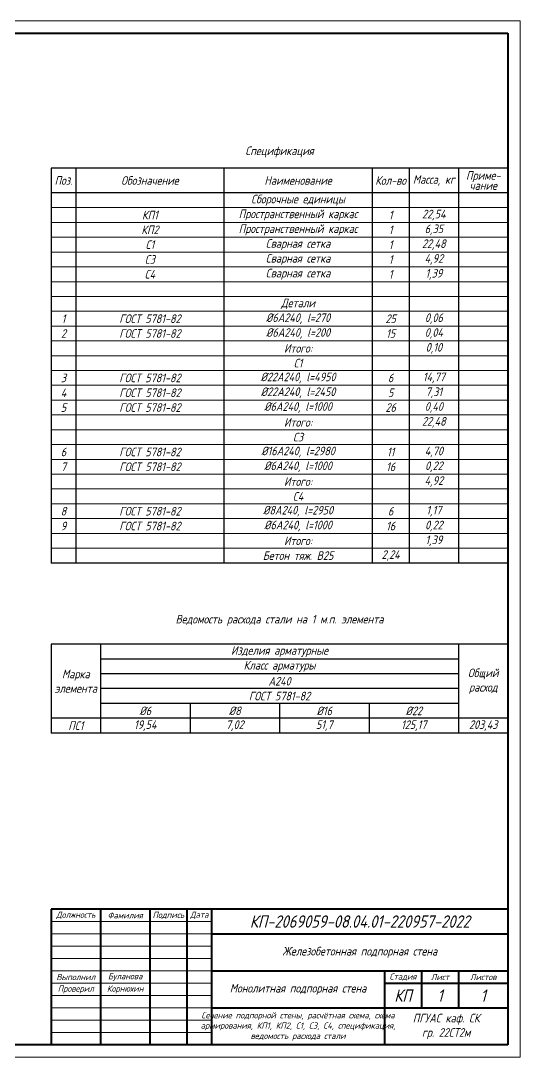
# Model space of a CAD drawing. Header units: millimetres. Extents: x -1004 to 900128, y -352756 to 107728.
# Drawn here: x 454950 to 475180, y -105533 to -63533 of the extents above; entities that cross this region are included whole.
import ezdxf

# ---------------------------------------------------------------- set-up
doc = ezdxf.new("R2010")
doc.units = ezdxf.units.MM
for name, color, linetype, lineweight in [('basic', 95, 'Continuous', 30), ('frame', 173, 'Continuous', 40), ('text', 13, 'Continuous', 20), ('thin', 153, 'Continuous', 18)]:
    doc.layers.add(name, color=color, linetype=linetype, lineweight=lineweight)
doc.styles.add('Structures', font='isocpeur.ttf', dxfattribs={"width": 0.85, "oblique": 15})
doc.styles.add('structures 2.5', font='isocpeur.ttf', dxfattribs={"width": 0.85, "oblique": 15, "height": 2.5})

msp = doc.modelspace()

# ---------------------------------------------------------------- linework, layer by layer
at = {"layer": 'basic'}
for p, q in [((474680.279, -69506.498), (456180.279, -69506.498)), ((456180.279, -69506.498), (456180.279, -85506.498)), ((457180.279, -69506.498), (457180.279, -85506.498)), ((463180.279, -69506.498), (463180.279, -85506.498)), ((469180.279, -69506.498), (469180.279, -85506.498)), ((470680.279, -69506.498), (470680.279, -85506.498)), ((472680.279, -69506.498), (472680.279, -85506.498)), ((474680.279, -70506.498), (456180.279, -70506.498)), ((474680.279, -85506.498), (456180.279, -85506.498)), ((474680.279, -88796.498), (456180.279, -88796.498)), ((456180.279, -88796.498), (456180.279, -92396.498)), ((458180.279, -88796.498), (458180.279, -92396.498)), ((472680.279, -88796.498), (472680.279, -92396.498)), ((472680.279, -89396.498), (458180.279, -89396.498)), ((472680.279, -89996.498), (458180.279, -89996.498)), ((472680.279, -90596.498), (458180.279, -90596.498)), ((472680.279, -91196.498), (458180.279, -91196.498)), ((461805.279, -91196.498), (461805.279, -92396.498)), ((465430.279, -91196.498), (465430.279, -92396.498)), ((469055.279, -91196.498), (469055.279, -92396.498)), ((474680.279, -91796.498), (456180.279, -91796.498)), ((474680.279, -92396.498), (456180.279, -92396.498))]:
    msp.add_line(p, q, dxfattribs=at)
at = {"layer": 'frame'}
for p, q in [((417780.279, -64033.099), (474680.279, -64033.099)), ((474680.279, -64033.099), (474680.279, -105033.099)), ((456180.279, -99533.099), (456180.279, -105033.099)), ((474680.279, -99533.099), (456180.279, -99533.099)), ((458180.279, -99533.099), (458180.279, -105033.099)), ((460180.279, -99533.099), (460180.279, -105033.099)), ((461680.279, -99533.099), (461680.279, -105033.099)), ((462680.279, -99533.099), (462680.279, -105033.099)), ((462680.279, -100533.099), (474680.279, -100533.099)), ((462680.279, -102033.099), (474680.279, -102033.099)), ((469680.279, -102033.099), (469680.279, -105033.099)), ((471180.279, -102033.099), (471180.279, -103533.099)), ((472680.279, -102033.099), (472680.279, -103533.099)), ((469680.279, -102533.099), (474680.279, -102533.099)), ((462680.279, -103533.099), (474680.279, -103533.099)), ((474680.279, -105033.099), (417780.279, -105033.099))]:
    msp.add_line(p, q, dxfattribs=at)
at = {"layer": 'thin'}
for p, q in [((415780.279, -63533.099), (475180.279, -63533.099)), ((475180.279, -63533.099), (475180.279, -105533.099)), ((474680.279, -71106.498), (456180.279, -71106.498)), ((474680.279, -71706.498), (456180.279, -71706.498)), ((474680.279, -72306.498), (456180.279, -72306.498)), ((474680.279, -72906.498), (456180.279, -72906.498)), ((474680.279, -73506.498), (456180.279, -73506.498)), ((474680.279, -74106.498), (456180.279, -74106.498)), ((474680.279, -74706.498), (456180.279, -74706.498)), ((474680.279, -75306.498), (456180.279, -75306.498)), ((474680.279, -75906.498), (456180.279, -75906.498)), ((474680.279, -76506.498), (456180.279, -76506.498)), ((474680.279, -77106.498), (456180.279, -77106.498)), ((474680.279, -77706.498), (456180.279, -77706.498)), ((474680.279, -78306.498), (456180.279, -78306.498)), ((474680.279, -78906.498), (456180.279, -78906.498)), ((474680.279, -79506.498), (456180.279, -79506.498)), ((474680.279, -80106.498), (456180.279, -80106.498)), ((474680.279, -80706.498), (456180.279, -80706.498)), ((474680.279, -81306.498), (456180.279, -81306.498)), ((474680.279, -81906.498), (456180.279, -81906.498)), ((474680.279, -82506.498), (456180.279, -82506.498)), ((474680.279, -83106.498), (456180.279, -83106.498)), ((474680.279, -83706.498), (456180.279, -83706.498)), ((474680.279, -84306.498), (456180.279, -84306.498)), ((474680.279, -84906.498), (456180.279, -84906.498)), ((462680.279, -100033.099), (456180.279, -100033.099)), ((462680.279, -100533.099), (456180.279, -100533.099)), ((462680.279, -101033.099), (456180.279, -101033.099)), ((462680.279, -101533.099), (456180.279, -101533.099)), ((462680.279, -102033.099), (456180.279, -102033.099)), ((462680.279, -102533.099), (456180.279, -102533.099)), ((462680.279, -103033.099), (456180.279, -103033.099)), ((462680.279, -103533.099), (456180.279, -103533.099)), ((462680.279, -104033.099), (456180.279, -104033.099)), ((462680.279, -104533.099), (456180.279, -104533.099)), ((475180.279, -105533.099), (415780.279, -105533.099))]:
    msp.add_line(p, q, dxfattribs=at)

# ---------------------------------------------------------------- texts
at = {"layer": 'text', "attachment_point": 5}
for s, insert, char_height, width, style in [('Спецификация', (465430.279, -68851.27), 350, 5622.78125, 'Structures'), ('\\pxsm0.7;Приме-\\Pчание', (473680.279, -70006.498), 350, 2000, 'Structures'), ('Поз.', (456680.279, -70006.498), 350, 1000, 'Structures'), ('Обозначение', (460180.279, -70006.498), 350, 6000, 'Structures'), ('Наименование', (466180.279, -70006.498), 350, 6000, 'Structures'), ('Кол-во', (469930.279, -70006.498), 350, 1500, 'Structures'), ('Масса, кг', (471680.279, -70006.498), 350, 2000, 'Structures'), ('Сборочные единицы', (466180.279, -70806.498), 350, 6000, 'Structures'), ('КП1', (460180.279, -71406.498), 350, 6000, 'Structures'), ('Пространственный каркас', (466180.279, -71406.498), 350, 6000, 'Structures'), ('1', (469930.279, -71406.498), 350, 1500, 'Structures'), ('22,54', (471680.279, -71406.498), 350, 2000, 'Structures'), ('Пространственный каркас', (466180.279, -72006.498), 350, 6000, 'Structures'), ('6,35', (471680.279, -72006.498), 350, 2000, 'Structures'), ('КП2', (460180.279, -72006.498), 350, 6000, 'Structures'), ('1', (469930.279, -72006.498), 350, 1500, 'Structures'), ('С1', (460180.279, -72606.498), 350, 6000, 'Structures'), ('Сварная сетка', (466180.279, -72606.498), 350, 6000, 'Structures'), ('1', (469930.279, -72606.498), 350, 1500, 'Structures'), ('22,48', (471680.279, -72606.498), 350, 2000, 'Structures'), ('С3', (460180.279, -73206.498), 350, 6000, 'Structures'), ('Сварная сетка', (466180.279, -73206.498), 350, 6000, 'Structures'), ('1', (469930.279, -73206.498), 350, 1500, 'Structures'), ('4,92', (471680.279, -73206.498), 350, 2000, 'Structures'), ('С4', (460180.279, -73806.498), 350, 6000, 'Structures'), ('Сварная сетка', (466180.279, -73806.498), 350, 6000, 'Structures'), ('1', (469930.279, -73806.498), 350, 1500, 'Structures'), ('1,39', (471680.279, -73806.498), 350, 2000, 'Structures'), ('Детали', (466180.279, -75006.498), 350, 6000, 'Structures'), ('1', (456680.279, -75606.498), 350, 1000, 'Structures'), ('ГОСТ 5781-82', (460180.279, -75606.498), 350, 6000, 'Structures'), ('%%C6А240, l=270', (466180.279, -75606.498), 350, 6000, 'Structures'), ('25', (469930.279, -75606.498), 350, 1500, 'Structures'), ('0,06', (471680.279, -75606.498), 350, 2000, 'Structures'), ('%%C6А240, l=200', (466180.279, -76206.498), 350, 6000, 'Structures'), ('0,04', (471680.279, -76206.498), 350, 2000, 'Structures'), ('2', (456680.279, -76206.498), 350, 1000, 'Structures'), ('ГОСТ 5781-82', (460180.279, -76206.498), 350, 6000, 'Structures'), ('15', (469930.279, -76206.498), 350, 1500, 'Structures'), ('Итого:', (466180.279, -76806.498), 350, 6000, 'Structures'), ('0,10', (471680.279, -76806.498), 350, 2000, 'Structures'), ('С1', (466180.279, -77406.498), 350, 6000, 'Structures'), ('3', (456680.279, -78006.498), 350, 1000, 'Structures'), ('ГОСТ 5781-82', (460180.279, -78006.498), 350, 6000, 'Structures'), ('%%C22А240, l=4950', (466180.279, -78006.498), 350, 6000, 'Structures'), ('6', (469930.279, -78006.498), 350, 1500, 'Structures'), ('14,77', (471680.279, -78006.498), 350, 2000, 'Structures'), ('4', (456680.279, -78606.498), 350, 1000, 'Structures'), ('ГОСТ 5781-82', (460180.279, -78606.498), 350, 6000, 'Structures'), ('%%C22А240, l=2450', (466180.279, -78606.498), 350, 6000, 'Structures'), ('5', (469930.279, -78606.498), 350, 1500, 'Structures'), ('7,31', (471680.279, -78606.498), 350, 2000, 'Structures'), ('5', (456680.279, -79206.498), 350, 1000, 'Structures'), ('ГОСТ 5781-82', (460180.279, -79206.498), 350, 6000, 'Structures'), ('%%C6А240, l=1000', (466180.279, -79206.498), 350, 6000, 'Structures'), ('26', (469930.279, -79206.498), 350, 1500, 'Structures'), ('0,40', (471680.279, -79206.498), 350, 2000, 'Structures'), ('Итого:', (466180.279, -79806.498), 350, 6000, 'Structures'), ('22,48', (471680.279, -79806.498), 350, 2000, 'Structures'), ('С3', (466180.279, -80406.498), 350, 6000, 'Structures'), ('6', (456680.279, -81006.498), 350, 1000, 'Structures'), ('ГОСТ 5781-82', (460180.279, -81006.498), 350, 6000, 'Structures'), ('%%C16А240, l=2980', (466180.279, -81006.498), 350, 6000, 'Structures'), ('11', (469930.279, -81006.498), 350, 1500, 'Structures'), ('4,70', (471680.279, -81006.498), 350, 2000, 'Structures'), ('7', (456680.279, -81606.498), 350, 1000, 'Structures'), ('ГОСТ 5781-82', (460180.279, -81606.498), 350, 6000, 'Structures'), ('%%C6А240, l=1000', (466180.279, -81606.498), 350, 6000, 'Structures'), ('16', (469930.279, -81606.498), 350, 1500, 'Structures'), ('0,22', (471680.279, -81606.498), 350, 2000, 'Structures'), ('Итого:', (466180.279, -82206.498), 350, 6000, 'Structures'), ('4,92', (471680.279, -82206.498), 350, 2000, 'Structures'), ('С4', (466180.279, -82806.498), 350, 6000, 'Structures'), ('8', (456680.279, -83406.498), 350, 1000, 'Structures'), ('ГОСТ 5781-82', (460180.279, -83406.498), 350, 6000, 'Structures'), ('%%C8А240, l=2950', (466180.279, -83406.498), 350, 6000, 'Structures'), ('6', (469930.279, -83406.498), 350, 1500, 'Structures'), ('1,17', (471680.279, -83406.498), 350, 2000, 'Structures'), ('9', (456680.279, -84006.498), 350, 1000, 'Structures'), ('ГОСТ 5781-82', (460180.279, -84006.498), 350, 6000, 'Structures'), ('%%C6А240, l=1000', (466180.279, -84006.498), 350, 6000, 'Structures'), ('16', (469930.279, -84006.498), 350, 1500, 'Structures'), ('0,22', (471680.279, -84006.498), 350, 2000, 'Structures'), ('1,39', (471680.279, -84606.498), 350, 2000, 'Structures'), ('Итого:', (466180.279, -84606.498), 350, 6000, 'Structures'), ('Бетон тяж. B25', (466180.279, -85206.498), 350, 6000, 'Structures'), ('2,24', (469930.279, -85206.498), 350, 1500, 'Structures'), ('Ведомость расхода стали на 1 м.п. элемента', (465430.279, -87828.981), 350, 9598.9197, 'Structures'), ('Изделия арматурные', (465430.279, -89096.498), 350, 14500, 'Structures'), ('Марка элемента', (457180.279, -90296.498), 350, 2000, 'Structures'), ('Класс арматуры', (465430.279, -89696.498), 350, 14500, 'Structures'), ('Общий расход', (473680.279, -90296.498), 350, 2000, 'Structures'), ('А240', (465430.279, -90296.498), 350, 7250, 'Structures'), ('ГОСТ 5781-82', (465430.279, -90896.498), 350, 14500, 'Structures'), ('%%C6', (459992.779, -91496.498), 350, 3625, 'Structures'), ('%%C8', (463617.779, -91496.498), 350, 3625, 'Structures'), ('%%C16', (467242.779, -91496.498), 350, 3625, 'Structures'), ('%%C22', (470867.779, -91496.498), 350, 3625, 'Structures'), ('ПС1', (457180.279, -92096.498), 350, 2000, 'Structures'), ('19,54', (459992.779, -92096.498), 350, 3625, 'Structures'), ('7,02', (463617.779, -92096.498), 350, 3625, 'Structures'), ('51,7', (467242.779, -92096.498), 350, 3625, 'Structures'), ('125,17', (470867.779, -92096.498), 350, 3625, 'Structures'), ('203,43', (473680.279, -92096.498), 350, 2000, 'Structures'), ('Должность', (457180.279, -99783.099), 250, 1859.40606, 'structures 2.5'), ('Фамилия', (459180.279, -99783.099), 250, 1812.24194, 'structures 2.5'), ('Подпись', (460930.279, -99783.099), 250, 1359.18156, 'structures 2.5'), ('Дата', (462180.279, -99783.099), 250, 882.53911, 'structures 2.5'), ('КП-2069059-08.04.01-220957-2022', (468680.279, -100033.099), 500, 11741.42873, 'structures 2.5'), ('Железобетонная подпорная стена', (468680.279, -101283.099), 350, 12000, 'Structures'), ('Выполнил', (457180.279, -102283.099), 250, 1859.40647, 'structures 2.5'), ('Буланова', (459180.279, -102283.099), 250, 2000, 'Structures'), ('Стадия', (470430.279, -102283.099), 250, 1352.9954, 'structures 2.5'), ('Лист', (471930.279, -102283.099), 250, 1306.04815, 'structures 2.5'), ('Листов', (473680.279, -102283.099), 250, 1733.57299, 'structures 2.5'), ('Проверил', (457180.279, -102783.099), 250, 1882.98853, 'structures 2.5'), ('Корнюхин', (459180.279, -102783.099), 250, 2000, 'Structures'), ('Монолитная подпорная стена', (466180.279, -102783.099), 350, 7000, 'Structures'), ('КП', (470430.279, -103033.099), 500, 1329.52177, 'structures 2.5'), ('1', (471930.279, -103033.099), 500, 1376.46862, 'structures 2.5'), ('1', (473680.279, -103033.099), 500, 1780.52024, 'structures 2.5'), ('Сечение подпорной стены, расчётная схема, схема армирования, КП1, КП2, С1, С3, С4, спецификация, ведомость расхода стали', (466180.279, -104283.099), 250, 6914.26293, 'structures 2.5'), ('ПГУАС каф. СК \\Pгр. 22СТ2м', (472180.279, -104283.099), 350, 4533.45828, 'structures 2.5')]:
    msp.add_mtext(s, dxfattribs=dict(at, insert=insert, char_height=char_height, width=width, style=style))

doc.saveas('drawing.dxf')
